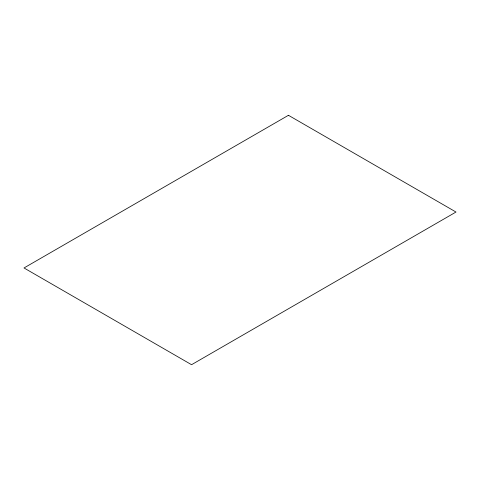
<?xml version="1.0" encoding="UTF-8"?>
<svg xmlns="http://www.w3.org/2000/svg" width="480" height="480" viewBox="0 0 480 480"><rect width="100%" height="100%" fill="white"/><g stroke="black" fill="none" stroke-linecap="round" stroke-linejoin="round"><path stroke-width="0.72" d="M288.444 115.296L24 267.966L191.556 364.704L456 212.034L288.444 115.296"/></g></svg>
